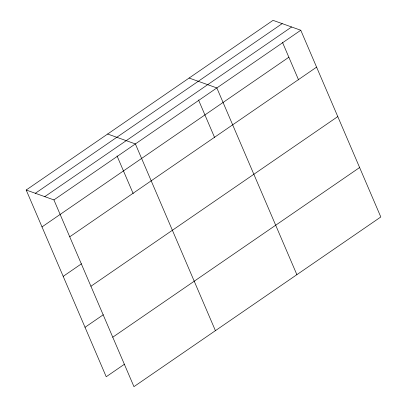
<?xml version="1.0" encoding="UTF-8"?>
<svg xmlns="http://www.w3.org/2000/svg" width="407" height="407" viewBox="0 0 407 407"><rect width="100%" height="100%" fill="white"/><g stroke="black" fill="none" stroke-linecap="round" stroke-linejoin="round"><path stroke-width="0.61" d="M26.19 190.018L273.046 20.35L300.778 30.25L380.81 216.982L133.954 386.65L53.917 199.913L26.19 190.018L106.222 376.75L124.501 364.189M35.338 193.284L282.199 23.616M44.77 196.647L291.626 26.984M53.917 199.913L300.778 30.25M42.002 226.913L288.858 57.245M69.734 236.808L316.59 67.145M63.197 276.358L81.471 263.797M90.924 286.258L337.785 116.59M85.027 327.304L103.307 314.743M112.759 337.205L359.62 167.536M189.113 78.037L216.845 87.937L296.881 274.669M107.651 134.025L135.383 143.925L215.415 330.662M282.438 42.257L298.585 79.93M198.504 99.944L214.652 137.617M117.038 155.932L133.191 193.61"/></g></svg>
